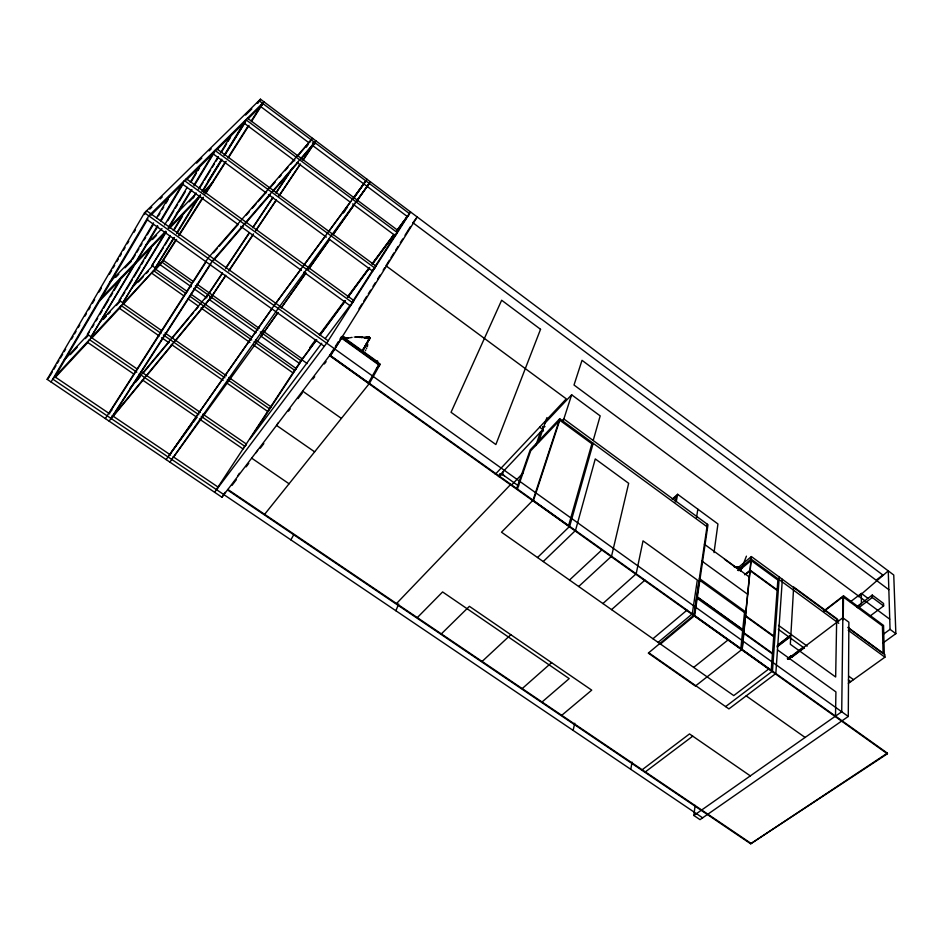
<?xml version="1.0" encoding="UTF-8"?>
<svg xmlns="http://www.w3.org/2000/svg" width="943" height="943" viewBox="0 0 943 943"><rect width="100%" height="100%" fill="white"/><g stroke="black" fill="none" stroke-linecap="round" stroke-linejoin="round"><path stroke-width="1.41" d="M695.121 805.393L693.859 815.483L700.024 819.644L848.276 716.456L848.877 622.215L842.842 617.771L788.867 658.638M804.12 647.959L791.837 657.259L790.965 655.915L787.311 658.65M791.837 657.259L791.566 656.34L787.912 659.074M842.653 619.539L842.924 596.73L882.436 625.94L883.084 653.511L848.382 628.05M842.842 617.771L841.722 711.765L693.859 815.483M843.219 619.692L843.49 595.811L883.556 625.445L884.275 654.065M835.51 716.126L835.922 691.903L777.456 649.88M782.348 579.285L775.83 673.526L728.904 708.9L648.725 652.756M779.26 577.022L772.47 671.121L725.603 706.602M750.722 843.183L227.864 489.452L227.534 489.959L750.675 843.808L887.375 753.151L329.897 355.181M367.133 346.659L367.192 345.916M838.787 620.694L751.371 556.559L742.047 649.409L695.368 686.056L648.301 653.11L693.965 615.084L707.356 524.261M751.135 560.496L742.188 649.762L771.233 670.497L777.869 580.075L751.135 560.496L738.876 570.763M714.016 552.61L717.941 523.954L677.604 494.297L672.206 499.26M696.5 517.683L697.844 509.185M630.773 769.323L632.069 762.121M675.282 501.912L676.331 496.183L673.102 499.165M676.284 501.511L677.604 494.297M367.652 341.896L369.691 338.667L369.467 337.217L368.124 336.851L365.035 338.03M369.691 338.667L369.008 337.229M573.108 730.389L574.77 723.246M369.774 337.794L367.181 342.333M367.464 346.411L367.711 344.16M593.194 443.293L569.666 526.347L537.51 557.525M593.194 440.499L600.184 415.898L571.658 394.799L545.089 423.006M563.112 421.226L571.658 394.799M706.991 526.713L559.741 418.763L533.031 500.191L501.499 532.194L733.748 695.592L769.099 668.728M559.765 420.236L533.408 500.733L568.546 525.817L591.886 443.776L559.765 420.236L530.697 450.825L517.271 489.429M538.571 442.019L546.94 417.608M535.824 445.544L540.469 432.059A4.078 3.359 18.7 0 1 543.51 430.986M516.799 488.297L530.19 449.894L559.741 418.763M499.837 473.716L499.012 475.944A3.961 3.159 20.2 0 1 504.411 475.838L518.662 486.022M740.55 571.163L746.42 556.158M395.86 610.734L398.689 604.003M365.389 350.761L365.707 350.089M366.709 348.085L366.391 348.757M363.491 349.004L362.737 350.336L363.868 348.273M363.845 348.368L364.929 346.352M363.279 349.841L367.157 342.427M364.717 347.189L362.418 351.126L362.902 350.513M364.198 347.696L366.049 344.301M364.517 347.932L365.247 346.611M365.66 345.032L364.917 346.281M364.823 347.26L369.986 338.113L369.055 337.205L365.884 337.936L368.937 337.193L369.915 338.124L369.291 339.28M365.554 345.94L366.403 343.712M290.892 539.867L293.721 534.74M340.022 339.02L341.578 336.545L380.147 364.269L369.42 383.4L264.618 514.324M378.485 366.214L378.226 366.674A3.784 3.077 30.2 0 0 377.082 362.065L377.613 360.992L376.882 361.664M366.285 344.619L366.921 343.228L366.426 343.653M363.444 349.936L362.595 351.267L363.008 350.596M366.803 342.993L367.699 341.92M412.822 222.878L417.207 216.973L334.671 348.886L221.947 497.232L47.15 379.345L144.515 212.8L260.457 99.192L893.752 575.018L895.85 633.661L882.813 643.102M50.038 375.786L52.266 371.978M53.751 369.444L55.979 365.636M57.464 363.09L58.949 360.556M60.435 358.01L62.662 354.203M64.148 351.668L65.633 349.134M71.574 338.973L73.059 336.427M74.544 333.893L76.029 331.358M78.257 327.551L79.754 325.005M84.953 316.117L86.438 313.583M88.666 309.776L90.151 307.229M92.379 303.422L94.606 299.615M99.062 292L101.29 288.193M109.459 274.224L111.687 270.417M113.172 267.883L114.657 265.337M116.885 261.529L118.37 258.995M119.855 256.449L121.341 253.915M123.58 250.107L125.065 247.561M127.293 243.754L128.778 241.219M133.977 232.332L135.462 229.797M144.373 214.556L146.601 210.749L328.176 340.812M51.063 381.986L148.782 215.864L263.957 101.832L262.013 104.991L248.009 118.889M54.694 377.165L147.886 218.87M157.882 226.285L91.153 336.816L87.428 334.258L121.234 277.301M130.252 262.107L153.544 222.866M156.55 217.798L169.327 196.285M92.379 327.127L93.887 324.604M96.139 320.809L97.636 318.274M99.887 314.49L102.139 310.695M103.647 308.172L108.905 299.32M110.402 296.786L112.653 293.002M114.15 290.468L120.162 280.354M132.928 258.865L135.179 255.082M136.676 252.547L138.927 248.763M140.436 246.229L141.933 243.707M144.185 239.911L145.694 237.377M147.191 234.854L153.202 224.74M158.459 215.888L159.956 213.366M162.208 209.57L163.705 207.047M165.968 203.252L168.219 199.456M91.153 336.816L157.493 225.683M160.51 220.638L184.415 180.584L352.541 302.727M160.888 221.24L183.484 183.413M369.196 339.079L369.727 337.912L368.843 336.91L364.187 338.101L369.42 337.417L367.546 341.767M166.216 232.084L122.849 302.797L119.29 300.322L152.495 245.074M164.565 224.988L187.197 187.315M190.215 182.294L200.776 164.719M122.59 295.902L124.853 292.141M126.362 289.631L132.397 279.599M133.906 277.101L139.929 267.069M141.438 264.559L143.701 260.798M145.21 258.288L151.245 248.257M167.83 220.674L173.866 210.643M175.374 208.144L177.626 204.383M179.135 201.873L185.17 191.842M191.205 181.81L196.474 173.029M197.983 170.53L199.492 168.019M122.849 302.797L165.225 232.638M168.255 227.628L190.957 190.05M193.987 185.028L214.921 150.385L374.748 268.001L372.497 271.03L328.753 238.874M168.491 228.324L191.924 189.543M194.199 185.795L214.615 152.012L186.384 180.03M174.479 237.495L155.3 267.953L151.917 265.572L170.212 235.502M173.253 230.493L183.92 212.953M193.067 197.924L196.109 192.914M198.395 189.154L218.21 156.573M220.485 152.825L231.919 134.024M163.457 247.561L151.917 265.572M164.978 245.062L170.306 236.304M174.113 230.045L182.482 216.289M199.987 187.516L203.04 182.518M204.56 180.007L210.654 170.011M212.175 167.5L214.45 163.752M215.982 161.253L218.257 157.493M221.31 152.495L226.638 143.737M228.159 141.238L230.446 137.478M155.3 267.953L173.63 237.954M176.683 232.956L199.61 195.449M201.896 191.7L221.758 159.202M224.057 155.442L245.887 119.714L397.357 232.65L395.164 235.597L352.635 203.912M176.765 233.746L200.435 195.06M202.721 191.311L221.805 160.098M224.858 155.112L245.463 121.411M257.687 102.763L258.983 100.642L409.51 213.66L396.885 231.011M369.031 340.034L369.432 339.386M191.264 286.778L160.062 264.677L161.713 261.989L191.759 283.289M162.208 262.06L163.304 260.28L193.268 281.544M333.787 348.969L329.59 355.652L887.387 753.787L750.675 843.808M335.343 346.482L338.454 341.507M358.941 308.832L362.065 303.846M363.621 301.347L366.744 296.361M368.312 293.874L370.658 290.126M373.004 286.389L375.349 282.652M377.695 278.904L380.029 275.167M383.164 270.181L384.72 267.682M386.288 265.195L389.412 260.197M390.968 257.71L394.103 252.724M395.659 250.225L398.005 246.488M400.351 242.74L402.696 239.003M405.042 235.267L410.511 226.532M207.861 181.48L221.228 160.334M225.165 154.122L244.826 123.026M257.404 103.129L258.983 100.642M258.099 102.917L260.457 99.192M160.062 264.677L175.822 239.84M178.97 234.878L202.615 197.629M204.973 193.904L225.46 161.63M227.829 157.905L248.315 125.631M251.463 120.657L262.496 103.282L260.539 106.453L308.691 142.57M162.444 261.718L176.612 239.404M178.97 235.691L203.37 197.264M205.727 193.551L226.19 161.324M228.548 157.599L249.011 125.384M251.368 121.659L263.957 101.832M368.465 340.588L369.715 337.948L368.147 337.04M278.079 422.983L276.535 425.399L314.632 451.838M105.345 418.598L207.967 258.217L312.569 138.35M111.262 410.064L191.712 284.385M193.291 281.922L205.904 262.213M351.444 303.387L373.676 268.672M375.267 266.197L395.919 233.958M397.498 231.471L403.852 221.558M256.131 452.746L257.651 450.365M372.497 271.03L375.986 266.056L216.631 148.688M410.582 211.986L326.667 343.169L214.58 492.258M367.935 341.036L368.819 339.739M109.188 421.179L212.14 261.199L316.011 140.931L302.962 160.393M111.144 418.81L210.819 263.993M237.848 475.685L239.404 473.28M221.947 497.232L225.129 492.317M216.984 488.592L269.191 409.097M270.794 406.645L299.721 362.619M216.525 489.665L218.175 487.154L173.088 456.683M202.839 414.13L246.441 444.082L244.944 446.381L201.213 416.358M226.709 382.917L267.671 411.407L270.936 406.775L228.831 377.436M253.549 345.055L292.978 372.886L296.09 368.477L255.506 339.786M260.869 336.085L299.273 363.291L302.349 358.941L262.791 330.875M205.303 304.648L212.599 295.253L112.936 416.028M206.163 297.328L222.454 272.916M225.707 268.036L249.329 232.638M252.594 227.758L272.951 197.24M276.205 192.36L292.495 167.948M306.345 147.202L307.972 144.762M309.61 142.322L311.237 139.882L297.611 156.267M208.45 294.334L222.277 273.611M225.53 268.743L249.117 233.404M253.184 227.31L272.704 198.065M275.957 193.185L289.796 172.475M209.429 299.638L225.742 275.273M229.008 270.393L253.49 233.84M255.93 230.186L276.334 199.727M278.786 196.073L299.992 164.4M303.257 159.52L314.679 142.464L301.135 158.895M210.89 297.858L225.554 275.969M228.819 271.101L252.453 235.821M255.706 230.952L276.075 200.541M279.34 195.672L300.522 164.047M166.133 459.595L274.095 305.532L367.075 179.311M168.773 455.94L272.397 308.078M343.122 213.212L344.808 210.819M354.085 197.665L365.896 180.915L353.377 198.042M344.16 211.798L347.554 206.988M354.344 197.358L363.68 184.121M169.893 462.129L278.173 308.455L370.446 181.846M261.128 336.262L278.02 312.392M281.403 307.618L305.909 272.987M308.444 269.415L329.567 239.569L309.233 268.342M354.91 203.747L332.938 234.795L354.297 204.666M356.595 201.366L369.267 183.461L356.843 201.059M263.309 333.221L277.772 312.793M281.167 307.984L305.827 273.152M173.406 457.284L264.24 331.901M169.646 454.785L188.046 429.501M188.612 428.841L192.054 424.126M193.268 422.37L196.745 417.608M275.203 304.176L301.265 268.802M304.742 264.087L325.583 235.785M329.06 231.07L350.772 201.59M316.247 340.058L300.522 361.393L302.349 358.941M319.736 335.307L345.067 300.923M347.684 297.363L369.526 267.718M373.015 262.979L393.985 234.524M396.602 230.964L407.954 215.546L396.543 230.882M299.273 363.291L316.777 339.751M320.101 335.013L345.515 300.746M347.884 297.316L369.573 267.859M372.509 264.111L394.28 234.559M309.681 347.767L315.822 339.504M319.335 334.789L344.773 300.546M347.401 296.998L369.338 267.482M371.966 263.946L393.903 234.418M409.51 213.66L407.352 216.56L312.216 145.21M294.864 370.127L296.09 368.477M269.061 409.297L270.936 406.775M321.728 343.264L249.86 439.249L301.972 359.849L307.253 363.585M325.229 338.572L350.643 304.636M246.441 444.082L243.023 448.939L199.362 418.998M231.978 485.445L236.398 479.633M246.123 466.844L248.775 463.355M260.268 448.243L263.828 443.564M288.464 411.172L290.208 408.885M298.012 398.618L302.361 392.913M312.923 379.015L314.679 376.705M324.357 363.986L326.113 361.676M376.446 368.902L380.147 364.269M344.69 338.36L345.279 337.724L344.619 337.594L345.751 338.03L344.678 338.773A3.819 3.1 32.6 0 0 341.578 337.959M112.076 417.678L143.772 379.251M146.566 375.856L172.675 344.207M175.469 340.812L203.429 306.899M109.093 413.447L111.911 410.064M129.71 388.669L209.346 292.943M135.438 382.398L140.13 376.752M142.947 373.369L169.198 341.79M172.015 338.407L188.883 318.109M190.757 315.858L193.574 312.475M195.449 310.212L198.266 306.829M204.82 298.931L206.694 296.68M213.743 260.209L243.518 225.695M245.439 223.467L270.405 194.529M273.281 191.181L298.259 162.243M213.472 252.807L217.338 248.363M219.271 246.147L237.648 225.059M246.347 215.075L249.258 211.751M252.158 208.415L256.024 203.983M257.958 201.767L266.657 191.783M269.568 188.447L275.368 181.787M279.234 177.355L281.167 175.139M285.034 170.695L287.933 167.371M290.845 164.035L294.711 159.603M163.304 260.28L52.761 379.11L702.629 817.829M55.189 377.554L88.029 342.215M92.001 337.924L121.282 306.416M122.849 304.73L155.265 268.92L187.492 291.693M154.699 270.452L160.664 264.028M47.15 379.345L49.295 377.059M70.301 354.627L77.302 347.142M85.306 338.596L88.312 335.39M103.317 319.371L106.323 316.164M108.327 314.031L110.319 311.885M116.331 305.485L120.327 301.206M138.338 281.981L143.336 276.629M146.342 273.435L148.346 271.289M87.428 334.258L89.373 332.184M119.29 300.322L121.081 298.412M63.983 360.309L87.982 334.706M99.982 321.917L119.985 300.581M131.985 287.78L152.99 265.384M495.275 474.305L566.283 398.842L385.935 265.761M498.434 476.557L542.85 429.548L539.608 427.179M561.828 421.073L563.843 418.963L707.981 524.721L694.661 615.579L660.465 644.034M396.508 603.544L510.8 484.325M511.86 484.714L522.858 473.256M101.361 297.882L165.709 231.188M168.773 228.006L200.435 195.189M203.499 192.018L212.694 182.482L203.747 192.832M99.487 301.076L165.921 232.096M170.011 227.852L200.682 196.014M115.789 277.277L118.842 274.13M124.959 267.836L131.077 261.553M152.471 239.534L156.55 235.337M189.154 201.79L194.246 196.545M109.612 282.381L133.246 258.099M145.576 245.439L162.007 228.548M176.4 213.766L195.92 193.716M417.301 617.618L442.597 591.945L569.207 678.618L542.048 702.005M150.868 215.263L183.248 183.142M216.678 149.972L245.923 120.963M149.737 209.181L151.823 207.13M160.157 198.949L162.243 196.898M196.615 163.151L201.826 158.035M209.11 150.868L211.197 148.829M245.569 115.07L251.828 108.928M441.348 633.885L469.402 606.325L591.721 690.146L561.733 715.324M543.227 561.556L575.489 530.508L595.269 458.923L628.663 483.311L611.535 556.24L578.684 586.487M482.097 661.444L510.811 634.71M569.501 580.039L602.212 549.58M602.907 603.544L636.171 573.827L643.02 540.869L697.325 580.039L692.28 613.881L658.12 642.383M522.21 688.59L551.572 662.646M611.559 609.626L644.965 580.11M858.389 596.719L888.259 570.88L890.051 629.358L895.85 633.661M652.945 638.741L687.023 610.133M737.072 568.546L751.371 556.559M737.567 570.421L751.111 559.069L838.751 623.311M744.628 574.77L750.168 570.173L777.15 589.882M745.689 574.37L750.121 570.68L777.115 590.401M693.671 667.396L728.397 639.66M777.492 645.224L789.916 635.653M777.126 645.931L789.857 636.124M778.069 645.637L789.362 636.938M777.056 646.945L789.833 637.114M823.828 610.946L843.49 595.811M824.371 611.017L842.924 596.73M877.002 579.485L882.848 575.018L412.893 222.725M850.291 601.87L861.36 593.418L867.866 598.263M787.617 659.016L802.776 647.523M857.046 606.597L872.251 595.068L883.567 603.485L883.626 605.925L869.493 616.474M642.183 769.747L689.498 733.925L750.322 775.889M856.939 607.068L861.407 603.685L861.36 593.418M788.69 659.204L803.825 647.747M858.224 608.141L872.287 597.497L872.251 595.068M645.342 771.893L692.74 736.165M882.954 634.545L890.051 629.358M790.776 656.033L791.413 656.422M848.346 683.357L884.935 657.177L884.864 654.501L847.863 627.354M365.766 337.606L367.334 337.111M361.428 337.665L366.108 336.993M368.289 337.252L365.931 337.995L368.23 337.217M359.613 337.5L362.713 336.934M354.226 337.099L357.22 336.804M357.786 337.276L361.664 336.875M347.79 338.101L352.093 337.405M355.983 337.111L359.047 336.816M341.578 336.816L343.452 337.205M342.321 336.816L341.708 336.781L342.898 336.981M342.073 336.51L343.205 337.064L342.073 336.686M342.05 336.568L343.794 337.087M342.168 336.851L343.323 337.229L342.733 337.005M344.49 337.618L345.079 337.806M346.116 338.124L344.372 337.488L344.973 337.464M344.36 337.323L346.128 337.912M344.961 337.641L346.116 338.077L345.527 337.735M347.778 337.853L348.415 338.113M54.894 376.811L109.73 413.871M112.158 415.509L170.648 455.045M91.4 337.57L137.43 369.196M141.061 371.683L200.423 412.468M136.829 372.179L89.455 339.657L87.77 342.474L133.871 374.088M139.258 373.841L198.784 414.696M142.358 379.899L196.934 417.336M251.651 458.145L289.077 483.783M122.955 303.658L161.453 330.486M165.06 332.997L226.426 375.762M160.982 333.292L121.164 305.567L119.502 308.337L159.249 335.991M163.387 334.965L224.917 377.813M227.334 379.487L269.557 408.885M161.666 337.665L168.891 342.698M171.296 344.372L223.102 380.406M302.597 391.109L341.39 418.409M191.064 294.228L251.934 337.264M185.936 293.485L153.638 270.665L151.988 273.364L184.25 296.137M189.531 296.019L251.746 339.975M254.138 341.672L294.817 370.41M187.834 298.672L198.584 306.263M200.977 307.948L249.966 342.521M746.172 695.875L805.11 737.45M196.863 284.091L259.195 328.317M195.354 285.847L257.84 330.156M260.244 331.853L301.1 360.827M209.546 296.904L211.939 298.601M193.669 288.475L206.871 297.835M209.263 299.532L256.072 332.69M146.707 219.401L324.286 346.329M743.827 633.354L772.458 653.888M144.515 212.8L848.276 716.456M791.283 656.104L791.872 656.576M341.59 338.172L378.638 364.788M696.712 596.483L743.956 630.395M743.886 632.777L772.494 653.31M699.364 578.495L745.795 612.007M745.595 615.744L773.767 636.053M745.548 616.298L773.72 636.619M778.517 625.362L807.184 646.12M848.759 676.214L853.521 679.655M778.329 629.323L804.438 648.195M848.346 679.938L850.716 681.659M186.29 178.722L353.896 300.593L350.218 305.815L303.799 272.126M182.364 184.015L238.32 224.611M240.701 226.344L301.418 270.405M701.922 561.097L747.587 594.22M704.409 544.252L749.32 577.01M724.483 559.27L736.495 568.028M212.906 153.709L266.103 192.82M268.46 194.553L326.384 237.141M848.217 630.266L884.935 657.177M889.732 619.174L574.016 385.015L582.02 360.32L888.825 589.681M243.919 122.944L294.735 160.793M297.092 162.55L350.266 202.156M872.287 597.497L883.626 605.925M247.443 118.181L398.488 230.882M312.381 142.794L314.714 144.55M887.375 753.151L887.387 753.787M378.638 365.99A3.784 3.077 30.2 0 0 377.341 361.593L344.961 338.313A3.819 3.1 32.6 0 0 341.826 337.5M341.696 337.924A3.819 2.145 37.5 0 1 342.344 338.042M377.766 363.361A3.784 2.134 38.6 0 1 377.978 363.656M378.626 365.106A3.784 2.134 38.6 0 1 378.626 365.837M504.411 475.838A3.972 3.183 20 0 1 503.491 471.205M542.744 427.085A4.055 3.348 18.7 0 1 545.007 426.601M542.673 426.955A4.055 2.157 43.5 0 1 543.746 426.861M737.897 567.191A3.913 1.462 -53.3 0 1 739.736 567.203M734.998 567.273A3.972 3.065 7.4 0 1 738.84 567.273M734.361 567.214A3.961 1.98 49 0 1 736.884 567.191M836.689 618.584L835.663 677.003L790.328 644.281L793.652 587.006L836.689 618.584M742.636 630.961L740.821 648.796L694.166 615.484L696.736 598.015L742.636 630.961M744.51 612.561L742.754 629.806L696.901 596.884L699.388 580.004L744.51 612.561M540.539 329.307L495.865 444.542L451.037 412.291L501.652 300.239L540.539 329.307M363.468 348.945L362.713 350.289L363.515 348.934M378.897 364.316L368.418 382.952L330.51 355.9L341.885 337.712L378.897 364.316"/></g></svg>
